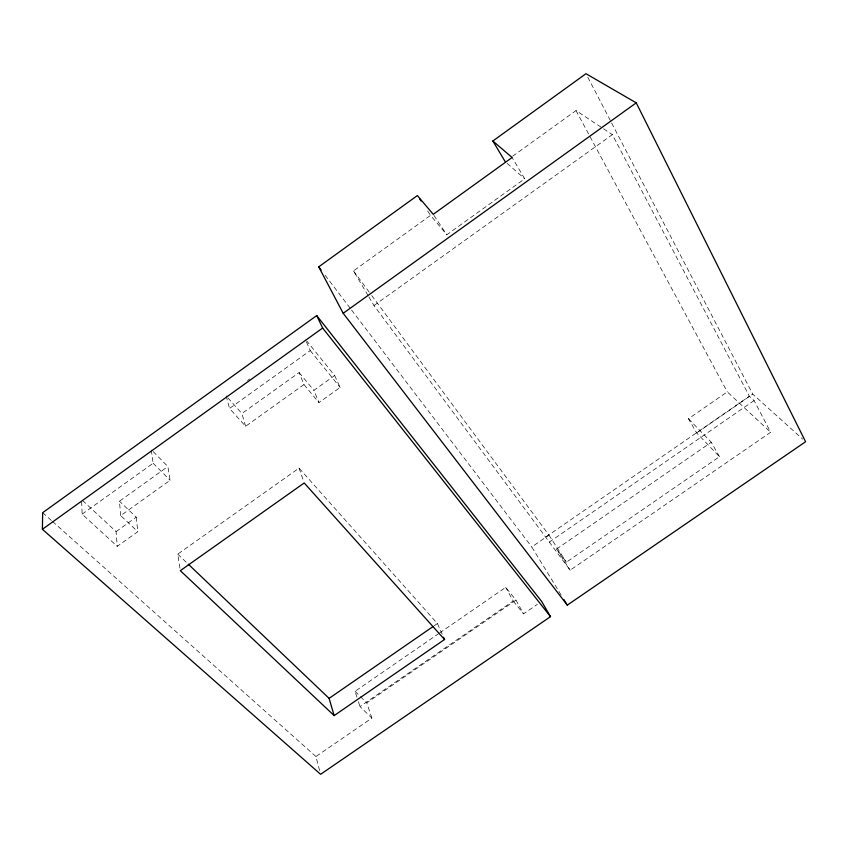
<?xml version="1.0" encoding="UTF-8"?>
<svg xmlns="http://www.w3.org/2000/svg" width="848" height="848" viewBox="0 0 848 848"><rect width="100%" height="100%" fill="white"/><g stroke="black" fill="none" stroke-linecap="round" stroke-linejoin="round"><path stroke-width="0.64" stroke-dasharray="4.24 3.18" d="M368.043 295.486L353.51 270.915L430.572 215.371L446.79 234.769L524.711 178.79L512.107 157.495M512.69 156.202L576.015 110.569L602.451 128.059M247.489 380.508L249.619 378.971M82.129 514.164L153.138 463.241L151.22 449.641L167.893 466.527L170.109 480.275L120.713 515.595L137.811 531.696L117.257 546.345L82.129 514.164L81.599 499.652L116.081 531.59L117.257 546.345M245.613 426.29L241.924 413.506L299.111 372.558L303.955 384.579L245.613 426.29L229.532 408.46L310.241 350.584L305.206 339.052M373.989 305.545L612.362 134.62L749.356 396.249L754.105 400.553L770.652 432.257L570.153 570.206L373.989 305.545L368.7 296.609M120.713 515.595L119.441 501.21L167.893 466.527M116.081 531.59L136.242 517.185L119.441 501.21M334.653 375.526L340.133 387.472L318.954 402.567L313.887 390.345L334.653 375.526L306.838 341.076M179.924 568.118L177.741 554.147L299.047 468.128L437.42 623.534L442.508 634.94M719.496 456.69L711.271 442.253L556.585 549.027L566.347 562.182L719.496 456.69L696.653 432.936L688.481 418.753L727.277 391.871L770.652 432.257M545.964 536.932L749.356 396.249M561.143 595.073L531.781 546.971L548.953 535.088L369.993 293.185M696.653 432.936L752.748 394.14L802.664 439.094M549.271 542.116L754.105 400.553M434.176 625.771L437.42 623.534M356.944 697.173L355.047 691.321L438.501 633.732M439.582 632.979L505.705 587.367L515.987 600.108L523.576 613.835L537.388 604.338M319.611 770.493L315.933 756.533L371.869 718.086L359.987 706.543L513.199 601.031L505.705 587.367M371.869 718.086L366.792 702.844L515.987 600.108M603.553 128.79L612.362 134.62M507.136 163.335L524.711 178.79M42.665 512.69L51.548 520.619M52.534 521.499L315.933 756.533M177.741 554.147L187.323 563.273M355.047 691.321L359.563 695.752M360.474 696.643L366.792 702.844M153.138 463.241L170.109 480.275M688.481 418.753L711.271 442.253M227.868 397.829L241.924 413.506M303.955 384.579L318.954 402.567M299.111 372.558L313.887 390.345M310.241 350.584L340.133 387.472M513.199 601.031L523.576 613.835M325.144 275.271L350.775 308.969M351.57 310.029L531.781 546.971M353.51 270.915L369.209 292.125M427.646 210.972L430.572 215.371M433.943 215.413L446.79 234.769M548.953 535.088L566.347 562.182M556.585 549.027L570.153 570.206M576.015 110.569L727.277 391.871M587.812 77.221L611.026 121.826M611.631 123.002L752.748 394.14M299.047 468.128L303.785 481.738M358.46 701.858L359.987 706.543M226.109 395.868L229.532 408.46M136.242 517.185L137.811 531.696"/><path stroke-width="1.27" d="M42.4 529.29L42.665 512.69L316.717 315.573L541.639 601.412L550.511 616.644L320.608 774.298L42.4 529.29L322.653 328.038L316.717 315.573M318.731 266.844L417.386 195.549L433.233 214.332L512.107 157.495L492.858 141.001L585.979 73.702L636.244 102.852L805.6 441.734L567.291 605.143L343.196 313.294L318.731 266.844L321.138 270.003M343.196 313.294L636.244 102.852M443.525 637.219L444.543 639.509L334.165 715.595L329.098 698.37L433.095 626.524M334.165 715.595L180.317 570.662L304.209 482.968L444.543 639.509M188.288 564.185L329.098 698.37M322.653 328.038L550.511 616.644M419.59 198.845L421.053 201.05M563.878 599.547L567.291 605.143M492.858 141.001L505.175 161.618"/></g></svg>
